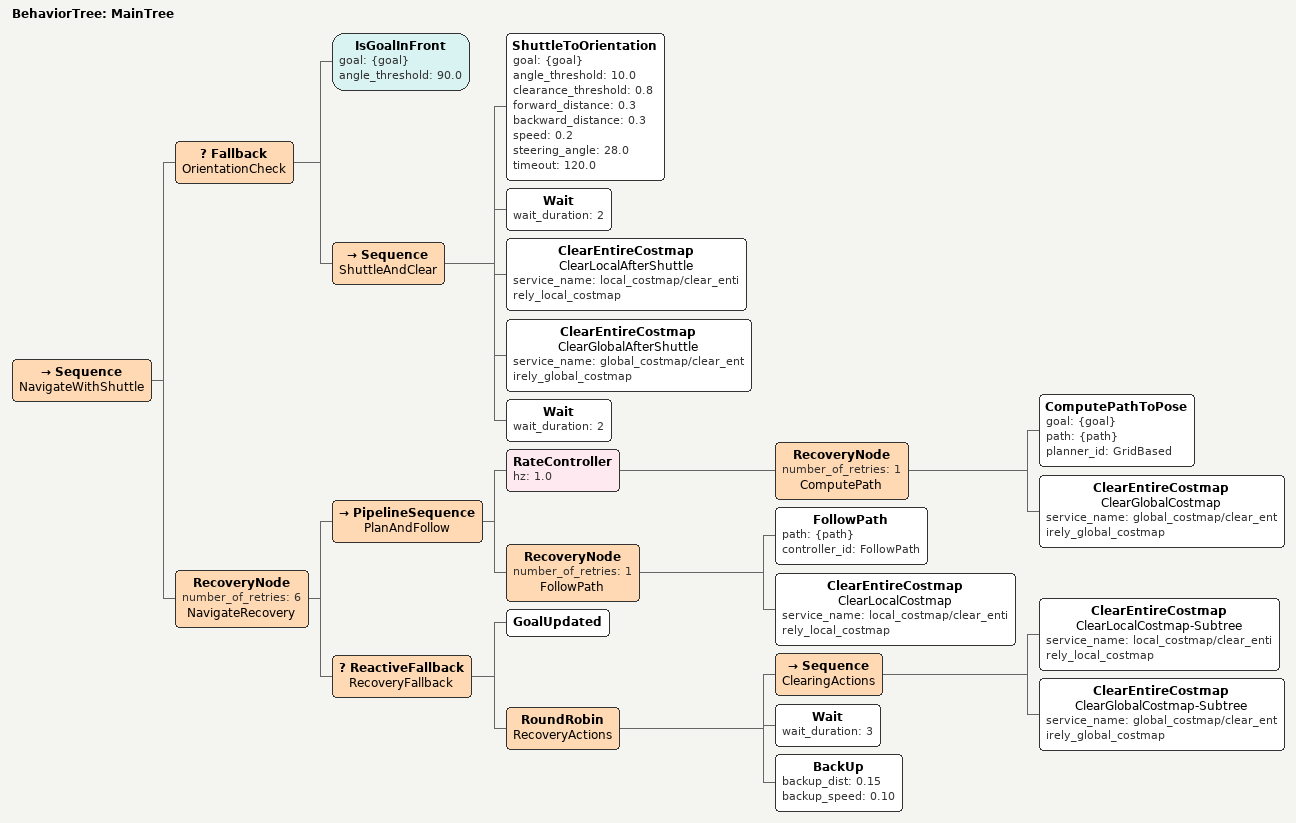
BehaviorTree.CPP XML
<!--
  Tianracer 阿克曼底盘导航行为树 - 带 Shuttle 朝向调整

  特性：
  1. 目标在后方时，先 Shuttle 调整朝向再导航
  2. Shuttle 只在导航开始时执行一次，不会因为规划失败而重复
  3. 恢复行为只针对路径规划和跟踪
-->
<root main_tree_to_execute="MainTree">

  <BehaviorTree ID="MainTree">
    <Sequence name="NavigateWithShuttle">

      <!-- ========== 阶段1: 朝向预处理（只执行一次，在 RecoveryNode 外面） ========== -->
      <!-- 如果目标在前方（±90°以内），跳过 Shuttle -->
      <Fallback name="OrientationCheck">
        <!-- 目标已在前方，跳过 -->
        <IsGoalInFront goal="{goal}" angle_threshold="90.0"/>
        <!-- 目标在后方，执行 Shuttle 调整，直到目标在±5°以内 -->
        <Sequence name="ShuttleAndClear">
          <ShuttleToOrientation goal="{goal}"
                                angle_threshold="10.0"
                                clearance_threshold="0.8"
                                forward_distance="0.3"
                                backward_distance="0.3"
                                speed="0.2"
                                steering_angle="28.0"
                                timeout="120.0"/>
          <!-- Shuttle 完成后等待 AMCL 收敛 -->
          <Wait wait_duration="2"/>
          <!-- 清除 costmap，避免因位置偏移导致规划失败 -->
          <ClearEntireCostmap name="ClearLocalAfterShuttle"
                              service_name="local_costmap/clear_entirely_local_costmap"/>
          <ClearEntireCostmap name="ClearGlobalAfterShuttle"
                              service_name="global_costmap/clear_entirely_global_costmap"/>
          <!-- 等待 costmap 重建 -->
          <Wait wait_duration="2"/>
        </Sequence>
      </Fallback>

      <!-- ========== 阶段2: 路径规划和跟踪（带恢复机制） ========== -->
      <RecoveryNode number_of_retries="6" name="NavigateRecovery">

        <PipelineSequence name="PlanAndFollow">
          <RateController hz="1.0">
            <RecoveryNode number_of_retries="1" name="ComputePath">
              <ComputePathToPose goal="{goal}" path="{path}" planner_id="GridBased"/>
              <ClearEntireCostmap name="ClearGlobalCostmap"
                                  service_name="global_costmap/clear_entirely_global_costmap"/>
            </RecoveryNode>
          </RateController>

          <RecoveryNode number_of_retries="1" name="FollowPath">
            <FollowPath path="{path}" controller_id="FollowPath"/>
            <ClearEntireCostmap name="ClearLocalCostmap"
                                service_name="local_costmap/clear_entirely_local_costmap"/>
          </RecoveryNode>
        </PipelineSequence>

        <!-- 恢复行为：只针对路径规划和跟踪失败 -->
        <ReactiveFallback name="RecoveryFallback">
          <GoalUpdated/>
          <RoundRobin name="RecoveryActions">
            <Sequence name="ClearingActions">
              <ClearEntireCostmap name="ClearLocalCostmap-Subtree"
                                  service_name="local_costmap/clear_entirely_local_costmap"/>
              <ClearEntireCostmap name="ClearGlobalCostmap-Subtree"
                                  service_name="global_costmap/clear_entirely_global_costmap"/>
            </Sequence>
            <Wait wait_duration="3"/>
            <BackUp backup_dist="0.15" backup_speed="0.10"/>
          </RoundRobin>
        </ReactiveFallback>

      </RecoveryNode>

    </Sequence>
  </BehaviorTree>

</root>
